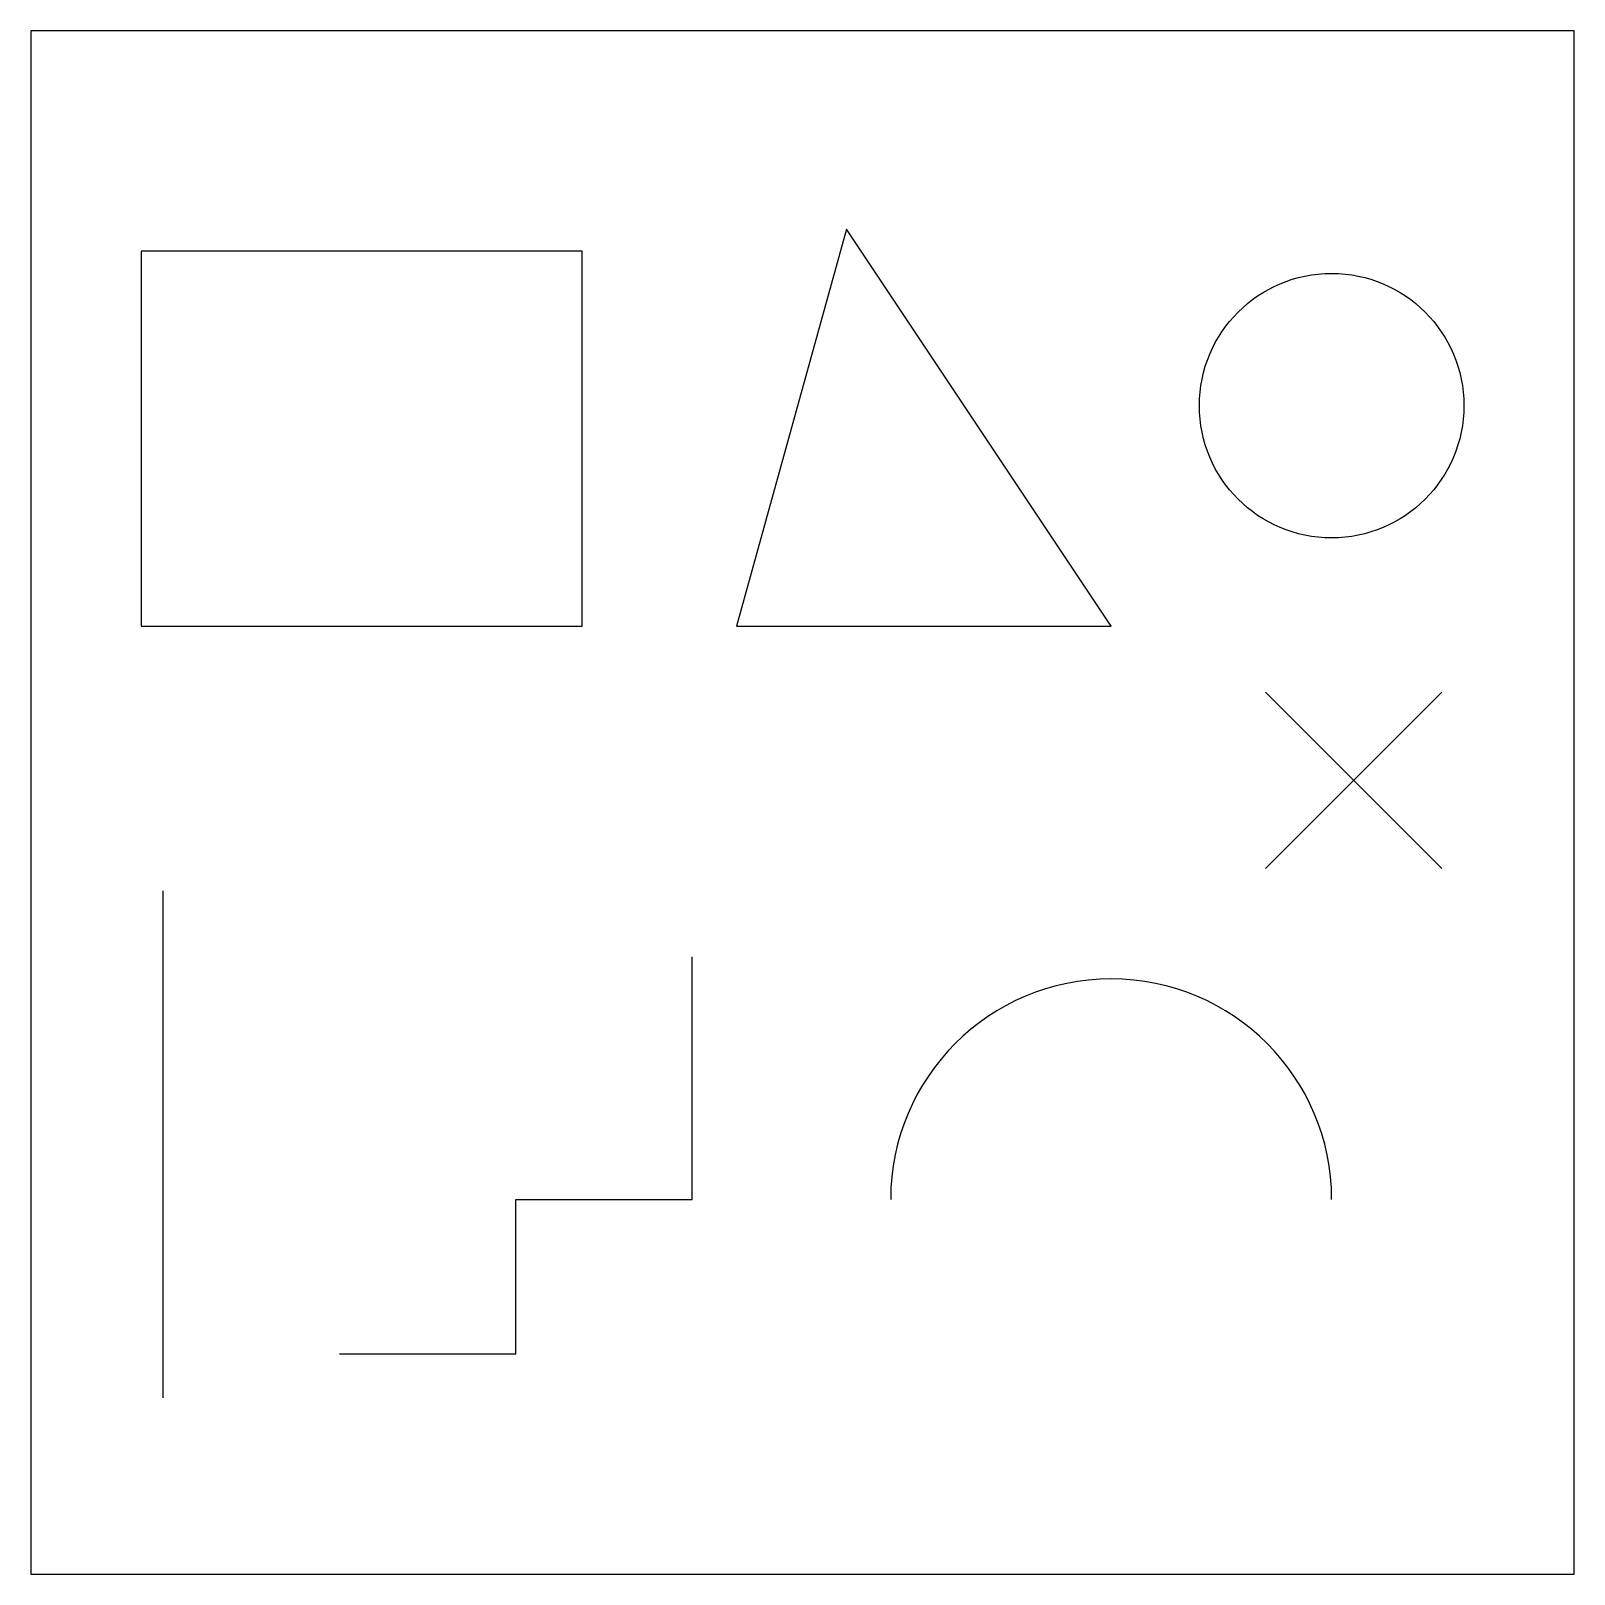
# Model space of a CAD drawing. Header units: millimetres. Extents: x 0 to 70, y 0 to 70.
import ezdxf

# ---------------------------------------------------------------- set-up
doc = ezdxf.new("R2010")
doc.units = ezdxf.units.MM
for name, color, linetype, true_color in [('BLACK_IGNORE', 7, 'Continuous', 0x000000), ('BLUE_CREASE', 5, 'Continuous', 0x0000ff), ('RED_CUT', 1, 'Continuous', 0xff0000)]:
    doc.layers.add(name, color=color, linetype=linetype, true_color=true_color)

msp = doc.modelspace()

# ---------------------------------------------------------------- linework, layer by layer
at = {"layer": 'BLACK_IGNORE', "color": 7, "true_color": 0x000000}
for p, q in [((56, 32), (64, 40)), ((56, 40), (64, 32))]:
    msp.add_line(p, q, dxfattribs=at)
msp.add_lwpolyline([(0, 0), (70, 0), (70, 70), (0, 70)], close=True, dxfattribs=at)
at = {"layer": 'BLUE_CREASE', "color": 5, "true_color": 0x0000ff}
msp.add_line((6, 8), (6, 31), dxfattribs=at)
msp.add_lwpolyline([(14, 10), (22, 10), (22, 17), (30, 17), (30, 28)], dxfattribs=at)
msp.add_arc((49, 17), 10, 0, 180, dxfattribs=at)
at = {"layer": 'RED_CUT', "color": 1, "true_color": 0xff0000}
for points in [[(32, 43), (49, 43), (37, 61)], [(5, 43), (25, 43), (25, 60), (5, 60)]]:
    msp.add_lwpolyline(points, close=True, dxfattribs=at)
msp.add_circle((59, 53), 6, dxfattribs=at)

doc.saveas('drawing.dxf')
